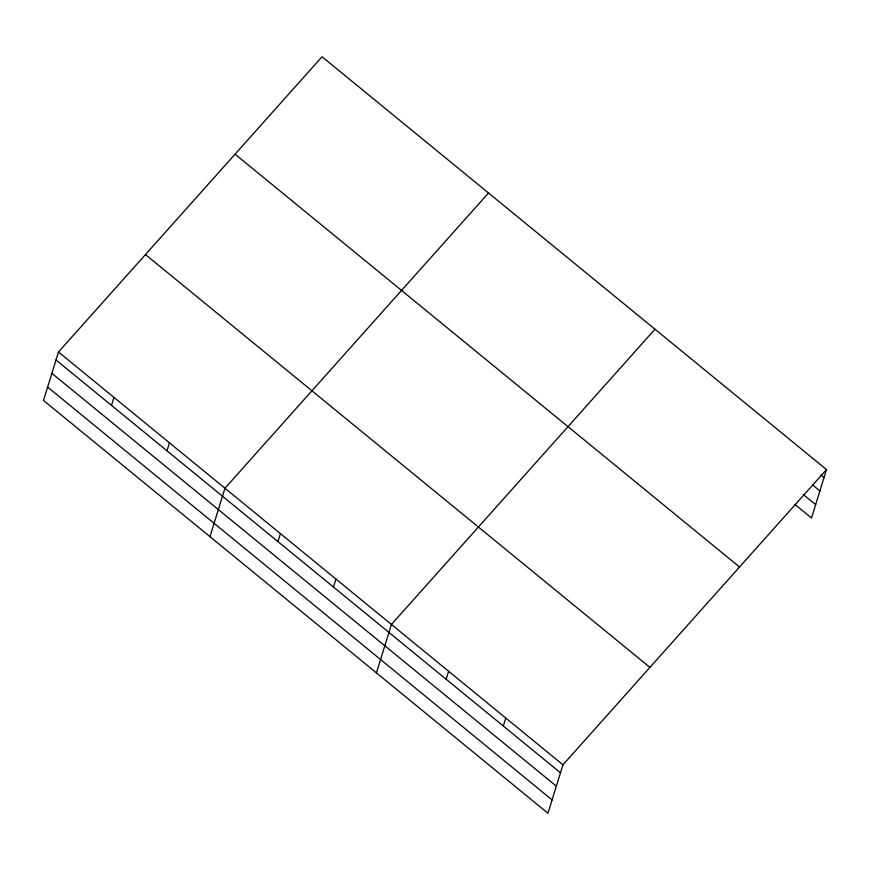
<?xml version="1.0" encoding="UTF-8"?>
<svg xmlns="http://www.w3.org/2000/svg" width="870" height="870" viewBox="0 0 870 870"><rect width="100%" height="100%" fill="white"/><g stroke="black" fill="none" stroke-linecap="round" stroke-linejoin="round"><path stroke-width="1.3" d="M58.486 352.002L43.5 400.417L547.959 813.243L562.944 764.828L826.5 469.582L322.041 56.757L58.486 352.002L562.944 764.828M111.512 405.387L113.981 397.416M166.996 450.801L169.465 442.819M209.975 536.649L224.96 488.233L488.516 192.988M277.976 541.618L280.444 533.647M333.471 587.032L335.94 579.05M376.438 672.88L391.424 624.464L654.979 329.219M446.136 679.231L448.605 671.248M503.306 726.015L505.774 718.044M826.5 469.582L811.514 517.998L794.886 504.393M820.91 475.009L824.031 477.565M812.623 484.949L819.899 490.908M803.173 494.443L815.647 504.654M235.074 154.186L739.522 567.012M145.464 254.573L649.923 667.399M56.017 359.984L560.476 772.81M51.885 373.328L556.343 786.154M47.632 387.074L552.091 799.9"/></g></svg>
